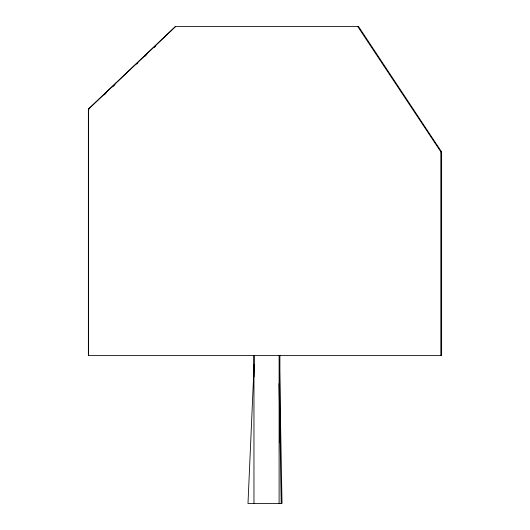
<?xml version="1.0" encoding="UTF-8"?>
<svg xmlns="http://www.w3.org/2000/svg" width="530" height="530" viewBox="0 0 530 530"><rect width="100%" height="100%" fill="white"/><g stroke="black" fill="none" stroke-linecap="round" stroke-linejoin="round"><path stroke-width="0.79" d="M254.122 364.56L247.987 503.5L282.013 503.5L279.568 368.694M88.371 109.134L175.483 26.5L358.505 26.5L441.629 151.977L441.629 355.464L88.371 355.464L88.371 109.134L89.166 109.134M175.576 26.5L88.464 109.134L88.464 355.464M104.185 94.883L105.987 93.174M112.599 86.907L114.997 84.628M136.627 64.11L137.826 62.971M144.438 56.703L146.843 54.424M154.051 47.587L155.853 45.878M441.629 151.977L440.834 151.977L440.834 355.464M357.71 26.5L440.927 151.977M279.045 383.581L281.218 503.5M279.9 355.464L279.9 442.298M279.105 355.464L279.105 503.5M254.042 355.464L254.042 376.969M253.956 355.464L253.956 503.5"/></g></svg>
